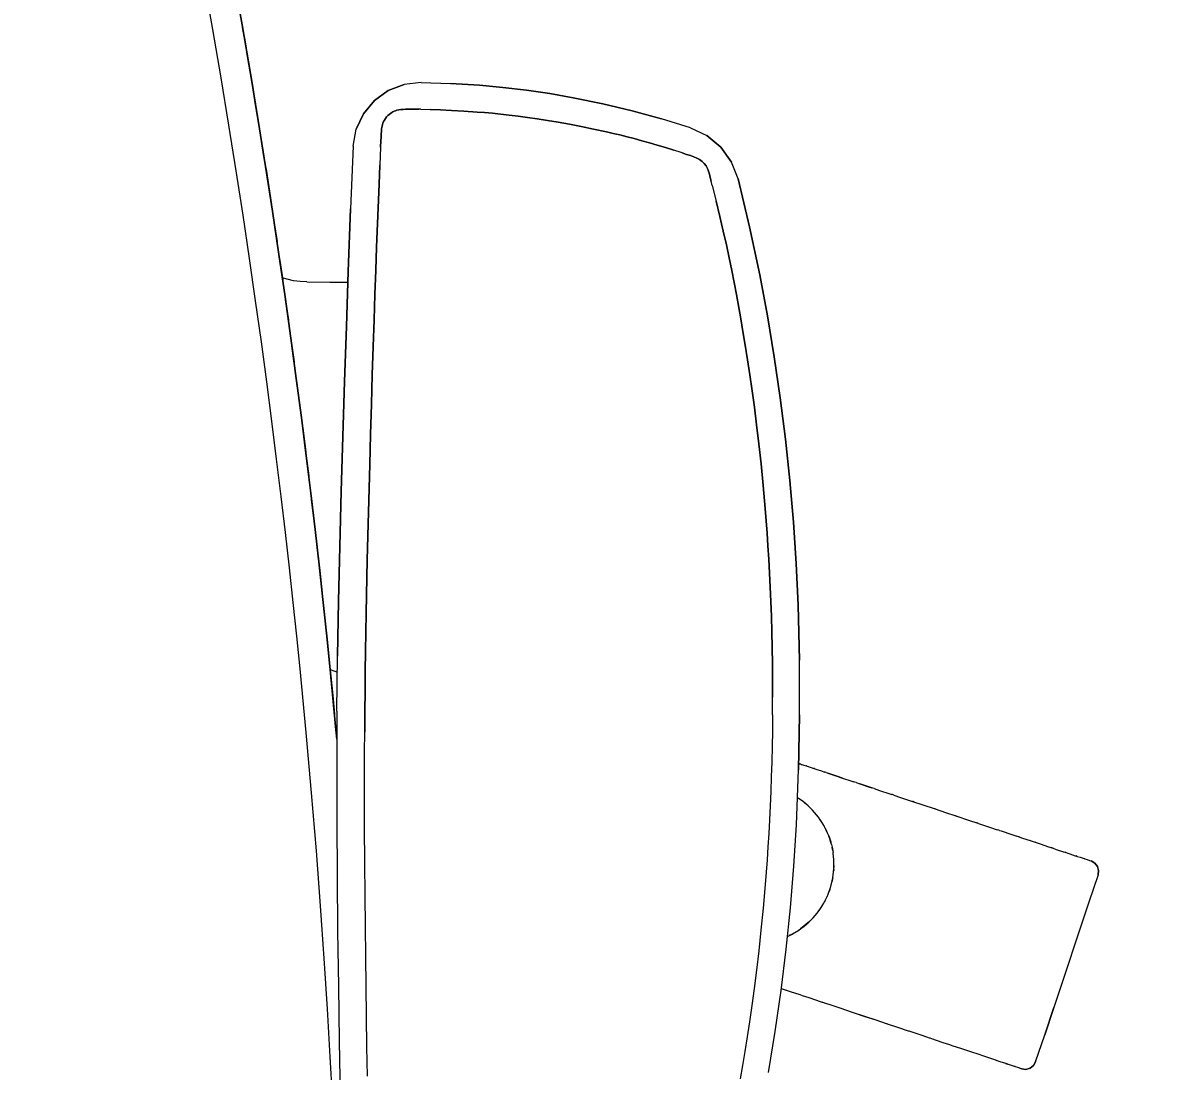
# Model space of a CAD drawing. Header units: inches. Extents: x 14 to 610, y 9 to 600.
# Drawn here: x 399.92 to 407.88, y 167.82 to 175.09 of the extents above; entities that cross this region are included whole.
import ezdxf
from ezdxf.enums import TextEntityAlignment as Align

# ---------------------------------------------------------------- set-up
doc = ezdxf.new("R2010")
doc.units = ezdxf.units.IN
doc.header["$MEASUREMENT"] = 0
doc.layers.add('A-FURN', color=7, linetype='Continuous')
doc.styles.get("Standard").update_dxf_attribs({"font": 'arial.ttf'})
doc.dimstyles.new("Jon's Style", dxfattribs={"dimscale": 0, "dimtxt": 4, "dimasz": 6, "dimexe": 1, "dimexo": 2, "dimgap": 2, "dimtad": 0, "dimtih": 1, "dimtoh": 1, "dimdec": 4, "dimzin": 3, "dimdsep": 46, "dimlunit": 4, "dimtxsty": 'Standard', "dimcen": 0.09, "dimadec": 0, "dimazin": 0, "dimtfac": 1, "dimtdec": 4, "dimtofl": 0, "dimtmove": 0, "dimatfit": 3, "dimfxl": 1, "dimtolj": 1, "dimtzin": 0, "dimarcsym": 0})

# ---------------------------------------------------------------- blocks, each defined once
blk = doc.blocks.new('*D57')
at = {"layer": 'A-FURN', "color": 0, "lineweight": -2, "transparency": 16777216}
for p, q in [((379.8242, 202.4395), (454.2205, 202.4395)), ((453.2205, 196.4395), (453.2205, 188.0508)), ((453.2205, 166.0859), (453.2205, 174.4746)), ((379.8242, 160.0859), (454.2205, 160.0859))]:
    blk.add_line(p, q, dxfattribs=at)
at = {"layer": 'A-FURN', "color": 0, "transparency": 16777216}
for points in [[(452.2205, 196.4395), (454.2205, 196.4395), (453.2205, 202.4395)], [(452.2205, 166.0859), (454.2205, 166.0859), (453.2205, 160.0859)]]:
    blk.add_solid(points, dxfattribs=at)
at = {"layer": 'Defpoints', "color": 0, "transparency": 16777216}
for p in [(377.8242, 202.4395), (453.2205, 202.4395), (377.8242, 160.0859)]:
    blk.add_point(p, dxfattribs=at)
at = {"layer": 'A-FURN', "color": 0, "transparency": 16777216, "insert": (453.2205, 181.2627), "char_height": 4, "attachment_point": 5}
blk.add_mtext('\\A1;3\'-6{\\H1x;\\S3/8;}"', dxfattribs=at)
blk = doc.blocks.new('P_5CS702BK')
at = {"layer": 'A-FURN', "color": 0, "linetype": 'Continuous', "lineweight": 0}
for p, q in [((8.1846, 15.3883), (8.2495, 15.042)), ((8.1846, 15.3883), (8.2495, 15.042)), ((8.3894, 15.4213), (8.4542, 15.0755)), ((8.4542, 15.0755), (8.3894, 15.4213)), ((8.4542, 15.0755), (8.4575, 15.0576)), ((8.4542, 15.0755), (8.5152, 14.7396)), ((8.5152, 14.7396), (8.4542, 15.0755)), ((8.4575, 15.0576), (8.4758, 14.9578)), ((8.4758, 14.9578), (8.4575, 15.0576)), ((8.2495, 15.042), (8.3104, 14.7062)), ((8.2495, 15.042), (8.3104, 14.7062)), ((8.4758, 14.9578), (8.4943, 14.8559)), ((8.4943, 14.8559), (8.4758, 14.9578)), ((8.4943, 14.8559), (8.513, 14.7517)), ((8.513, 14.7517), (8.4943, 14.8559)), ((8.5152, 14.7396), (8.513, 14.7517)), ((8.5152, 14.7396), (8.532, 14.6452)), ((8.5152, 14.7396), (8.5727, 14.4131)), ((8.5727, 14.4131), (8.5152, 14.7396)), ((8.3104, 14.7062), (8.3676, 14.3805)), ((8.3104, 14.7062), (8.3676, 14.3805)), ((9.5809, 14.6749), (9.4708, 14.6311)), ((9.4708, 14.6311), (9.5809, 14.6749)), ((9.6985, 14.6894), (9.5809, 14.6749)), ((9.6985, 14.6894), (9.5809, 14.6749)), ((9.6985, 14.6894), (9.9009, 14.6851)), ((9.6985, 14.6894), (9.9009, 14.6851)), ((9.9009, 14.6851), (10.1022, 14.6744)), ((10.1022, 14.6744), (9.9009, 14.6851)), ((10.1022, 14.6744), (10.2658, 14.6609)), ((10.2658, 14.6609), (10.1022, 14.6744)), ((10.2658, 14.6609), (10.4288, 14.6432)), ((10.4288, 14.6432), (10.2658, 14.6609)), ((8.532, 14.6452), (8.5512, 14.5364)), ((8.5512, 14.5364), (8.532, 14.6452)), ((9.3755, 14.5607), (9.4708, 14.6311)), ((9.4708, 14.6311), (9.3755, 14.5607)), ((10.4288, 14.6432), (10.591, 14.6212)), ((10.591, 14.6212), (10.4288, 14.6432)), ((10.591, 14.6212), (10.7526, 14.595)), ((10.7526, 14.595), (10.591, 14.6212)), ((10.7526, 14.595), (10.958, 14.5553)), ((10.958, 14.5553), (10.7526, 14.595)), ((8.5512, 14.5364), (8.5706, 14.4251)), ((8.5706, 14.4251), (8.5512, 14.5364)), ((9.3755, 14.5607), (9.3011, 14.4685)), ((9.3011, 14.4685), (9.3755, 14.5607)), ((9.5142, 14.4881), (9.5227, 14.4918)), ((9.5227, 14.4918), (9.5142, 14.4881)), ((9.5227, 14.4918), (9.531, 14.4947)), ((9.531, 14.4947), (9.5227, 14.4918)), ((9.531, 14.4947), (9.5464, 14.4987)), ((9.5464, 14.4987), (9.531, 14.4947)), ((9.5464, 14.4987), (9.5608, 14.5007)), ((9.5608, 14.5007), (9.5464, 14.4987)), ((9.5608, 14.5007), (9.5754, 14.5017)), ((9.5754, 14.5017), (9.5608, 14.5007)), ((9.5754, 14.5017), (9.591, 14.5024)), ((9.591, 14.5024), (9.5754, 14.5017)), ((9.591, 14.5024), (9.5996, 14.5027)), ((9.5996, 14.5027), (9.591, 14.5024)), ((9.5996, 14.5027), (9.6087, 14.503)), ((9.6087, 14.503), (9.5996, 14.5027)), ((9.6087, 14.503), (9.6184, 14.5032)), ((9.6184, 14.5032), (9.6087, 14.503)), ((9.6184, 14.5032), (9.6285, 14.5034)), ((9.6285, 14.5034), (9.6184, 14.5032)), ((9.6285, 14.5034), (9.639, 14.5036)), ((9.639, 14.5036), (9.6285, 14.5034)), ((9.639, 14.5036), (9.6499, 14.5037)), ((9.6499, 14.5037), (9.639, 14.5036)), ((9.6499, 14.5037), (9.6612, 14.5038)), ((9.6612, 14.5038), (9.6499, 14.5037)), ((9.6612, 14.5038), (9.673, 14.5038)), ((9.673, 14.5038), (9.6612, 14.5038)), ((9.673, 14.5038), (9.6852, 14.5038)), ((9.6852, 14.5038), (9.673, 14.5038)), ((9.6979, 14.5037), (9.6852, 14.5038)), ((9.6979, 14.5037), (9.6852, 14.5038)), ((9.6979, 14.5037), (9.7639, 14.5027)), ((9.6979, 14.5037), (9.7639, 14.5027)), ((9.8345, 14.5008), (9.7639, 14.5027)), ((9.7639, 14.5027), (9.8345, 14.5008)), ((9.9112, 14.498), (9.8345, 14.5008)), ((9.8345, 14.5008), (9.9112, 14.498)), ((9.9957, 14.4941), (9.9112, 14.498)), ((9.9112, 14.498), (9.9957, 14.4941)), ((10.0896, 14.4887), (9.9957, 14.4941)), ((9.9957, 14.4941), (10.0896, 14.4887)), ((10.958, 14.5553), (11.1623, 14.5086)), ((11.1623, 14.5086), (10.958, 14.5553)), ((11.1623, 14.5086), (11.3655, 14.455)), ((11.3655, 14.455), (11.1623, 14.5086)), ((8.5727, 14.4131), (8.5706, 14.4251)), ((8.5727, 14.4131), (8.5902, 14.3115)), ((8.5727, 14.4131), (8.6269, 14.0956)), ((8.6269, 14.0956), (8.5727, 14.4131)), ((9.3011, 14.4685), (9.2525, 14.3604)), ((9.2525, 14.3604), (9.3011, 14.4685)), ((9.4369, 14.4046), (9.4415, 14.4153)), ((9.4415, 14.4153), (9.4369, 14.4046)), ((9.4415, 14.4153), (9.4472, 14.4264)), ((9.4472, 14.4264), (9.4415, 14.4153)), ((9.4472, 14.4264), (9.4541, 14.4374)), ((9.4541, 14.4374), (9.4472, 14.4264)), ((9.4541, 14.4374), (9.462, 14.4478)), ((9.462, 14.4478), (9.4541, 14.4374)), ((9.462, 14.4478), (9.4704, 14.4573)), ((9.4704, 14.4573), (9.462, 14.4478)), ((9.4704, 14.4573), (9.4792, 14.4656)), ((9.4792, 14.4656), (9.4704, 14.4573)), ((9.4792, 14.4656), (9.488, 14.4726)), ((9.488, 14.4726), (9.4792, 14.4656)), ((9.488, 14.4726), (9.4968, 14.4786)), ((9.4968, 14.4786), (9.488, 14.4726)), ((9.4968, 14.4786), (9.5055, 14.4838)), ((9.5055, 14.4838), (9.4968, 14.4786)), ((9.5055, 14.4838), (9.5142, 14.4881)), ((9.5142, 14.4881), (9.5055, 14.4838)), ((10.1405, 14.4852), (10.0896, 14.4887)), ((10.0896, 14.4887), (10.1405, 14.4852)), ((10.1943, 14.4809), (10.1405, 14.4852)), ((10.1405, 14.4852), (10.1943, 14.4809)), ((10.2511, 14.4759), (10.1943, 14.4809)), ((10.1943, 14.4809), (10.2511, 14.4759)), ((10.3107, 14.47), (10.2511, 14.4759)), ((10.2511, 14.4759), (10.3107, 14.47)), ((10.3728, 14.4631), (10.3107, 14.47)), ((10.3107, 14.47), (10.3728, 14.4631)), ((10.4376, 14.4552), (10.3728, 14.4631)), ((10.3728, 14.4631), (10.4376, 14.4552)), ((10.5053, 14.4461), (10.4376, 14.4552)), ((10.4376, 14.4552), (10.5053, 14.4461)), ((10.5763, 14.4357), (10.5053, 14.4461)), ((10.5053, 14.4461), (10.5763, 14.4357)), ((10.6506, 14.4239), (10.5763, 14.4357)), ((10.5763, 14.4357), (10.6506, 14.4239)), ((10.7285, 14.4106), (10.6506, 14.4239)), ((10.6506, 14.4239), (10.7285, 14.4106)), ((10.81, 14.3958), (10.7285, 14.4106)), ((10.7285, 14.4106), (10.81, 14.3958)), ((11.5676, 14.3945), (11.3655, 14.455)), ((11.5676, 14.3945), (11.3655, 14.455)), ((8.3676, 14.3805), (8.4214, 14.0642)), ((8.3676, 14.3805), (8.4214, 14.0642)), ((9.2329, 14.2435), (9.2525, 14.3604)), ((9.2329, 14.2435), (9.2525, 14.3604)), ((9.4253, 14.3209), (9.4259, 14.3329)), ((9.4259, 14.3329), (9.4253, 14.3209)), ((9.4259, 14.3329), (9.4265, 14.3442)), ((9.4265, 14.3442), (9.4259, 14.3329)), ((9.4265, 14.3442), (9.4272, 14.3549)), ((9.4272, 14.3549), (9.4265, 14.3442)), ((9.4272, 14.3549), (9.4281, 14.365)), ((9.4281, 14.365), (9.4272, 14.3549)), ((9.4281, 14.365), (9.4293, 14.3748)), ((9.4293, 14.3748), (9.4281, 14.365)), ((9.4293, 14.3748), (9.4311, 14.3846)), ((9.4311, 14.3846), (9.4293, 14.3748)), ((9.4311, 14.3846), (9.4335, 14.3944)), ((9.4335, 14.3944), (9.4311, 14.3846)), ((9.4335, 14.3944), (9.4369, 14.4046)), ((9.4369, 14.4046), (9.4335, 14.3944)), ((10.8954, 14.3793), (10.81, 14.3958)), ((10.81, 14.3958), (10.8954, 14.3793)), ((10.9852, 14.3608), (10.8954, 14.3793)), ((10.8954, 14.3793), (10.9852, 14.3608)), ((11.0319, 14.3506), (10.9852, 14.3608)), ((10.9852, 14.3608), (11.0319, 14.3506)), ((11.0797, 14.3397), (11.0319, 14.3506)), ((11.0319, 14.3506), (11.0797, 14.3397)), ((11.1288, 14.328), (11.0797, 14.3397)), ((11.0797, 14.3397), (11.1288, 14.328)), ((11.5676, 14.3945), (11.6818, 14.3416)), ((11.5676, 14.3945), (11.6818, 14.3416)), ((11.7793, 14.262), (11.6818, 14.3416)), ((11.6818, 14.3416), (11.7793, 14.262)), ((8.5902, 14.3115), (8.61, 14.1954)), ((8.61, 14.1954), (8.5902, 14.3115)), ((9.4219, 14.2373), (9.4224, 14.2527)), ((9.4224, 14.2527), (9.4219, 14.2373)), ((9.4224, 14.2527), (9.4229, 14.2675)), ((9.4229, 14.2675), (9.4224, 14.2527)), ((9.4229, 14.2675), (9.4235, 14.2816)), ((9.4235, 14.2816), (9.4229, 14.2675)), ((9.4235, 14.2816), (9.4247, 14.3083)), ((9.4247, 14.3083), (9.4235, 14.2816)), ((9.4247, 14.3083), (9.4253, 14.3209)), ((9.4253, 14.3209), (9.4247, 14.3083)), ((11.1792, 14.3154), (11.1288, 14.328)), ((11.1288, 14.328), (11.1792, 14.3154)), ((11.1792, 14.3154), (11.231, 14.3019)), ((11.231, 14.3019), (11.1792, 14.3154)), ((11.231, 14.3019), (11.2843, 14.2875)), ((11.2843, 14.2875), (11.231, 14.3019)), ((11.2843, 14.2875), (11.3391, 14.2721)), ((11.3391, 14.2721), (11.2843, 14.2875)), ((11.3391, 14.2721), (11.3954, 14.2556)), ((11.3954, 14.2556), (11.3391, 14.2721)), ((11.3954, 14.2556), (11.4532, 14.2382)), ((11.4532, 14.2382), (11.3954, 14.2556)), ((11.8539, 14.1606), (11.7793, 14.262)), ((11.7793, 14.262), (11.8539, 14.1606)), ((8.6269, 14.0956), (8.61, 14.1954)), ((9.2329, 14.2435), (9.2188, 13.8083)), ((9.2329, 14.2435), (9.2188, 13.8083)), ((9.4219, 14.2373), (9.4181, 14.1124)), ((9.4219, 14.2373), (9.4181, 14.1124)), ((11.5125, 14.2198), (11.4532, 14.2382)), ((11.5125, 14.2198), (11.4532, 14.2382)), ((11.542, 14.2103), (11.5125, 14.2198)), ((11.5125, 14.2198), (11.542, 14.2103)), ((11.5691, 14.2016), (11.542, 14.2103)), ((11.542, 14.2103), (11.5691, 14.2016)), ((11.5932, 14.1936), (11.5691, 14.2016)), ((11.5691, 14.2016), (11.5932, 14.1936)), ((11.6144, 14.1854), (11.5932, 14.1936)), ((11.5932, 14.1936), (11.6144, 14.1854)), ((11.6334, 14.1756), (11.6144, 14.1854)), ((11.6144, 14.1854), (11.6334, 14.1756)), ((11.6504, 14.1631), (11.6334, 14.1756)), ((11.6334, 14.1756), (11.6504, 14.1631)), ((8.6269, 14.0956), (8.63, 14.0769)), ((8.6269, 14.0956), (8.6779, 13.7866)), ((8.6779, 13.7866), (8.6269, 14.0956)), ((9.414, 13.981), (9.4181, 14.1124)), ((9.4181, 14.1124), (9.414, 13.981)), ((11.6657, 14.1482), (11.6504, 14.1631)), ((11.6504, 14.1631), (11.6657, 14.1482)), ((11.6783, 14.132), (11.6657, 14.1482)), ((11.6657, 14.1482), (11.6783, 14.132)), ((11.6881, 14.1149), (11.6783, 14.132)), ((11.6783, 14.132), (11.6881, 14.1149)), ((11.6881, 14.1149), (11.6955, 14.0963)), ((11.6955, 14.0963), (11.6881, 14.1149)), ((11.7017, 14.0758), (11.6955, 14.0963)), ((11.6955, 14.0963), (11.7017, 14.0758)), ((11.9008, 14.0438), (11.8539, 14.1606)), ((11.9008, 14.0438), (11.8539, 14.1606)), ((8.4214, 14.0642), (8.4721, 13.7564)), ((8.4214, 14.0642), (8.4721, 13.7564)), ((8.63, 14.0769), (8.6502, 13.9558)), ((8.6502, 13.9558), (8.63, 14.0769)), ((11.708, 14.0526), (11.7017, 14.0758)), ((11.7017, 14.0758), (11.708, 14.0526)), ((11.7147, 14.0265), (11.708, 14.0526)), ((11.708, 14.0526), (11.7147, 14.0265)), ((11.7223, 13.9971), (11.7147, 14.0265)), ((11.7223, 13.9971), (11.7147, 14.0265)), ((11.9833, 13.7129), (11.9008, 14.0438)), ((11.9008, 14.0438), (11.9833, 13.7129)), ((8.6502, 13.9558), (8.6705, 13.8321)), ((8.6705, 13.8321), (8.6502, 13.9558)), ((9.4015, 13.5454), (9.414, 13.981)), ((9.414, 13.981), (9.4015, 13.5454)), ((11.7223, 13.9971), (11.7501, 13.8873)), ((11.7223, 13.9971), (11.7501, 13.8873)), ((11.7501, 13.8873), (11.7764, 13.782)), ((11.7764, 13.782), (11.7501, 13.8873)), ((8.6779, 13.7866), (8.6705, 13.8321)), ((8.6779, 13.7866), (8.691, 13.7059)), ((8.6779, 13.7866), (8.7261, 13.4859)), ((8.7261, 13.4859), (8.6779, 13.7866)), ((9.2188, 13.8083), (9.2076, 13.3729)), ((9.2076, 13.3729), (9.2188, 13.8083)), ((11.7764, 13.782), (11.8014, 13.681)), ((11.8014, 13.681), (11.7764, 13.782)), ((8.4721, 13.7564), (8.52, 13.4566)), ((8.4721, 13.7564), (8.52, 13.4566)), ((8.691, 13.7059), (8.7117, 13.5769)), ((8.7117, 13.5769), (8.691, 13.7059)), ((11.9833, 13.7129), (12.0577, 13.38)), ((12.0577, 13.38), (11.9833, 13.7129)), ((11.8014, 13.681), (11.8247, 13.5852)), ((11.8247, 13.5852), (11.8014, 13.681)), ((8.7261, 13.4859), (8.7117, 13.5769)), ((9.3975, 13.3849), (9.4015, 13.5454)), ((9.4015, 13.5454), (9.3975, 13.3849)), ((11.8247, 13.5852), (11.8458, 13.4952)), ((11.8458, 13.4952), (11.8247, 13.5852)), ((8.52, 13.4566), (8.5652, 13.1645)), ((8.52, 13.4566), (8.5652, 13.1645)), ((8.7261, 13.4859), (8.7326, 13.4451)), ((8.7261, 13.4859), (8.7716, 13.1929)), ((8.7716, 13.1929), (8.7261, 13.4859)), ((11.8458, 13.4952), (11.8648, 13.4094)), ((11.8648, 13.4094), (11.8458, 13.4952)), ((8.7326, 13.4451), (8.7535, 13.3105)), ((8.7535, 13.3105), (8.7326, 13.4451)), ((9.3936, 13.2166), (9.3975, 13.3849)), ((9.3975, 13.3849), (9.3936, 13.2166)), ((11.8648, 13.4094), (11.8979, 13.2433)), ((11.8979, 13.2433), (11.8648, 13.4094)), ((12.0577, 13.38), (12.1142, 13.0974)), ((12.1142, 13.0974), (12.0577, 13.38)), ((8.7818, 13.3166), (8.7511, 13.3263)), ((8.7818, 13.3166), (8.7511, 13.3263)), ((8.7716, 13.1929), (8.7535, 13.3105)), ((8.8282, 13.3062), (8.7818, 13.3166)), ((8.8282, 13.3062), (8.7836, 13.3161)), ((8.8744, 13.3002), (8.8282, 13.3062)), ((8.8744, 13.3002), (8.8282, 13.3062)), ((8.9209, 13.2983), (8.8744, 13.3002)), ((8.9209, 13.2983), (8.8744, 13.3002)), ((8.9209, 13.2983), (9.0804, 13.2987)), ((8.9209, 13.2983), (9.0804, 13.2987)), ((9.0804, 13.2987), (9.2058, 13.299)), ((9.0804, 13.2987), (9.2058, 13.299)), ((9.2076, 13.3729), (9.1982, 12.9919)), ((9.1982, 12.9919), (9.2076, 13.3729)), ((9.3896, 13.0402), (9.3936, 13.2166)), ((9.3936, 13.2166), (9.3896, 13.0402)), ((11.8979, 13.2433), (11.9294, 13.0748)), ((11.9294, 13.0748), (11.8979, 13.2433)), ((8.5652, 13.1645), (8.608, 12.8797)), ((8.5652, 13.1645), (8.608, 12.8797)), ((8.7716, 13.1929), (8.7746, 13.1731)), ((8.7716, 13.1929), (8.8146, 12.9075)), ((8.8146, 12.9075), (8.7716, 13.1929)), ((8.7746, 13.1731), (8.7959, 13.0329)), ((8.7959, 13.0329), (8.7746, 13.1731)), ((11.9294, 13.0748), (11.9458, 12.9857)), ((11.9458, 12.9857), (11.9294, 13.0748)), ((12.1649, 12.8136), (12.1142, 13.0974)), ((12.1142, 13.0974), (12.1649, 12.8136)), ((8.8146, 12.9075), (8.7959, 13.0329)), ((9.1982, 12.9919), (9.1893, 12.611)), ((9.1893, 12.611), (9.1982, 12.9919)), ((9.3854, 12.8549), (9.3896, 13.0402)), ((9.3896, 13.0402), (9.3854, 12.8549)), ((11.9458, 12.9857), (11.9627, 12.8916)), ((11.9627, 12.8916), (11.9458, 12.9857)), ((8.8146, 12.9075), (8.8172, 12.8901)), ((8.8146, 12.9075), (8.8551, 12.6293)), ((8.8551, 12.6293), (8.8146, 12.9075)), ((8.608, 12.8797), (8.6484, 12.6021)), ((8.608, 12.8797), (8.6484, 12.6021)), ((8.8172, 12.8901), (8.8385, 12.7445)), ((8.8385, 12.7445), (8.8172, 12.8901)), ((9.3812, 12.6599), (9.3854, 12.8549)), ((9.3854, 12.8549), (9.3812, 12.6599)), ((11.9627, 12.8916), (11.9799, 12.7917)), ((11.9799, 12.7917), (11.9627, 12.8916)), ((8.8551, 12.6293), (8.8385, 12.7445)), ((11.9799, 12.7917), (11.9972, 12.6867)), ((11.9972, 12.6867), (11.9799, 12.7917)), ((12.2098, 12.5289), (12.1649, 12.8136)), ((12.1649, 12.8136), (12.2098, 12.5289)), ((9.3771, 12.4553), (9.3812, 12.6599)), ((9.3812, 12.6599), (9.3771, 12.4553)), ((11.9972, 12.6867), (12.0143, 12.5772)), ((12.0143, 12.5772), (11.9972, 12.6867)), ((8.6484, 12.6021), (8.6865, 12.3315)), ((8.6484, 12.6021), (8.6865, 12.3315)), ((8.8551, 12.6293), (8.86, 12.5955)), ((8.8551, 12.6293), (8.8935, 12.358)), ((8.8935, 12.358), (8.8551, 12.6293)), ((8.86, 12.5955), (8.8817, 12.4425)), ((8.8817, 12.4425), (8.86, 12.5955)), ((9.1893, 12.611), (9.181, 12.2301)), ((9.181, 12.2301), (9.1893, 12.611)), ((12.0143, 12.5772), (12.0311, 12.4621)), ((12.0311, 12.4621), (12.0143, 12.5772)), ((12.2489, 12.2432), (12.2098, 12.5289)), ((12.2098, 12.5289), (12.2489, 12.2432)), ((8.8935, 12.358), (8.8817, 12.4425)), ((9.3733, 12.2464), (9.3771, 12.4553)), ((9.3771, 12.4553), (9.3733, 12.2464)), ((12.0311, 12.4621), (12.0478, 12.34)), ((12.0478, 12.34), (12.0311, 12.4621)), ((8.8935, 12.358), (8.9036, 12.2847)), ((8.8935, 12.358), (8.9297, 12.0934)), ((8.9297, 12.0934), (8.8935, 12.358)), ((12.0478, 12.34), (12.0643, 12.2099)), ((12.0643, 12.2099), (12.0478, 12.34)), ((8.6865, 12.3315), (8.7225, 12.0677)), ((8.6865, 12.3315), (8.7225, 12.0677)), ((8.9036, 12.2847), (8.9258, 12.1218)), ((8.9258, 12.1218), (8.9036, 12.2847)), ((9.181, 12.2301), (9.1738, 11.8491)), ((9.1738, 11.8491), (9.181, 12.2301)), ((9.3698, 12.0376), (9.3733, 12.2464)), ((9.3733, 12.2464), (9.3698, 12.0376)), ((12.0643, 12.2099), (12.0807, 12.0708)), ((12.0807, 12.0708), (12.0643, 12.2099)), ((12.2823, 11.9569), (12.2489, 12.2432)), ((12.2489, 12.2432), (12.2823, 11.9569)), ((8.9297, 12.0934), (8.9258, 12.1218)), ((8.7225, 12.0677), (8.7565, 11.8104)), ((8.7225, 12.0677), (8.7565, 11.8104)), ((8.9297, 12.0934), (8.948, 11.9557)), ((8.9297, 12.0934), (8.9638, 11.8353)), ((8.9638, 11.8353), (8.9297, 12.0934)), ((9.3599, 11.3758), (9.3698, 12.0376)), ((9.3698, 12.0376), (9.3599, 11.3758)), ((12.0807, 12.0708), (12.0969, 11.9218)), ((12.0969, 11.9218), (12.0807, 12.0708)), ((8.9638, 11.8353), (8.948, 11.9557)), ((12.31, 11.6699), (12.2823, 11.9569)), ((12.2823, 11.9569), (12.31, 11.6699)), ((12.0969, 11.9218), (12.1128, 11.7622)), ((12.1128, 11.7622), (12.0969, 11.9218)), ((8.7565, 11.8104), (8.7886, 11.5596)), ((8.7565, 11.8104), (8.7886, 11.5596)), ((8.9638, 11.8353), (8.9699, 11.7885)), ((8.9638, 11.8353), (8.9961, 11.5836)), ((8.9961, 11.5836), (8.9638, 11.8353)), ((8.9699, 11.7885), (8.9912, 11.6225)), ((8.9912, 11.6225), (8.9699, 11.7885)), ((9.1738, 11.8491), (9.1678, 11.4682)), ((9.1678, 11.4682), (9.1738, 11.8491)), ((12.1128, 11.7622), (12.1279, 11.5915)), ((12.1279, 11.5915), (12.1128, 11.7622)), ((12.332, 11.3824), (12.31, 11.6699)), ((12.31, 11.6699), (12.332, 11.3824)), ((8.7886, 11.5596), (8.819, 11.3149)), ((8.7886, 11.5596), (8.819, 11.3149)), ((8.9961, 11.5836), (8.9912, 11.6225)), ((8.9961, 11.5836), (9.0117, 11.4595)), ((8.9961, 11.5836), (9.0266, 11.3382)), ((9.0266, 11.3382), (8.9961, 11.5836)), ((12.1279, 11.5915), (12.135, 11.502)), ((12.135, 11.502), (12.1279, 11.5915)), ((9.1678, 11.4682), (9.1634, 11.0872)), ((9.1634, 11.0872), (9.1678, 11.4682)), ((12.135, 11.502), (12.1417, 11.4097)), ((12.1417, 11.4097), (12.135, 11.502)), ((9.0266, 11.3382), (9.0117, 11.4595)), ((12.1417, 11.4097), (12.148, 11.3146)), ((12.148, 11.3146), (12.1417, 11.4097)), ((8.819, 11.3149), (8.8476, 11.0762)), ((8.819, 11.3149), (8.8476, 11.0762)), ((9.0266, 11.3382), (9.0312, 11.3003)), ((9.0266, 11.3382), (9.0554, 11.0987)), ((9.0554, 11.0987), (9.0266, 11.3382)), ((9.3571, 11.1316), (9.3599, 11.3758)), ((9.3599, 11.3758), (9.3571, 11.1316)), ((12.148, 11.3146), (12.1538, 11.2168)), ((12.1538, 11.2168), (12.148, 11.3146)), ((12.3483, 11.0946), (12.332, 11.3824)), ((12.332, 11.3824), (12.3483, 11.0946)), ((9.0312, 11.3003), (9.0499, 11.1451)), ((9.0499, 11.1451), (9.0312, 11.3003)), ((12.1538, 11.2168), (12.1592, 11.1164)), ((12.1592, 11.1164), (12.1538, 11.2168)), ((8.8476, 11.0762), (8.8746, 10.8432)), ((8.8476, 11.0762), (8.8746, 10.8432)), ((9.0554, 11.0987), (9.0499, 11.1451)), ((9.0554, 11.0987), (9.0676, 10.9941)), ((9.0554, 11.0987), (9.0826, 10.8649)), ((9.0826, 10.8649), (9.0554, 11.0987)), ((9.1634, 11.0872), (9.161, 10.7061)), ((9.161, 10.7061), (9.1634, 11.0872)), ((9.3561, 11.0046), (9.3571, 11.1316)), ((9.3571, 11.1316), (9.3561, 11.0046)), ((12.164, 11.0132), (12.1592, 11.1164)), ((12.1592, 11.1164), (12.164, 11.0132)), ((12.3616, 10.7137), (12.3483, 11.0946)), ((12.3483, 11.0946), (12.3616, 10.7137)), ((9.0826, 10.8649), (9.0676, 10.9941)), ((9.3552, 10.8746), (9.3561, 11.0046)), ((9.3561, 11.0046), (9.3552, 10.8746)), ((12.164, 11.0132), (12.1682, 10.9072)), ((12.1682, 10.9072), (12.164, 11.0132)), ((12.1682, 10.9072), (12.1717, 10.7982)), ((12.1717, 10.7982), (12.1682, 10.9072)), ((8.8746, 10.8432), (8.9002, 10.6156)), ((8.8746, 10.8432), (8.9002, 10.6156)), ((9.0826, 10.8649), (9.0845, 10.8476)), ((9.0826, 10.8649), (9.1082, 10.6366)), ((9.1082, 10.6366), (9.0826, 10.8649)), ((9.0845, 10.8476), (9.1006, 10.7055)), ((9.1006, 10.7055), (9.0845, 10.8476)), ((9.3545, 10.7417), (9.3552, 10.8746)), ((9.3552, 10.8746), (9.3545, 10.7417)), ((12.1717, 10.7982), (12.1746, 10.6863)), ((12.1746, 10.6863), (12.1717, 10.7982)), ((9.1082, 10.6366), (9.1006, 10.7055)), ((9.1608, 10.3249), (9.161, 10.7061)), ((9.1608, 10.3249), (9.161, 10.7061)), ((9.3542, 10.6059), (9.3545, 10.7417)), ((9.3545, 10.7417), (9.3542, 10.6059)), ((12.1746, 10.6863), (12.1768, 10.5713)), ((12.1768, 10.5713), (12.1746, 10.6863)), ((12.3663, 10.3331), (12.3616, 10.7137)), ((12.3663, 10.3331), (12.3616, 10.7137)), ((8.9002, 10.6156), (8.9471, 10.1762)), ((8.9002, 10.6156), (8.9471, 10.1762)), ((9.1082, 10.6366), (9.1158, 10.5676)), ((9.1082, 10.6366), (9.1554, 10.1957)), ((9.1554, 10.1957), (9.1082, 10.6366)), ((9.1106, 10.6146), (9.1609, 10.5967)), ((9.3541, 10.4671), (9.3542, 10.6059)), ((9.3542, 10.6059), (9.3541, 10.4671)), ((9.1158, 10.5676), (9.1303, 10.434)), ((9.1303, 10.434), (9.1158, 10.5676)), ((12.1783, 10.4534), (12.1768, 10.5713)), ((12.1768, 10.5713), (12.1783, 10.4534)), ((9.1303, 10.434), (9.1441, 10.3043)), ((9.1441, 10.3043), (9.1303, 10.434)), ((9.3541, 10.4671), (9.3543, 10.3254)), ((9.3543, 10.3254), (9.3541, 10.4671)), ((12.1789, 10.3326), (12.1783, 10.4534)), ((12.1789, 10.3326), (12.1783, 10.4534)), ((9.1554, 10.1957), (9.1441, 10.3043)), ((9.1608, 10.3249), (9.163, 9.9437)), ((9.1608, 10.3249), (9.163, 9.9437)), ((9.3543, 10.3254), (9.3548, 10.1822)), ((9.3548, 10.1822), (9.3543, 10.3254)), ((12.1789, 10.3326), (12.1789, 10.2209)), ((12.1789, 10.3326), (12.1789, 10.2209)), ((12.3635, 9.9525), (12.3663, 10.3331)), ((12.3663, 10.3331), (12.3635, 9.9525)), ((9.1554, 10.1957), (9.1572, 10.1784)), ((9.1554, 10.1957), (9.1619, 10.1307)), ((9.1619, 10.1307), (9.1554, 10.1957)), ((12.1789, 10.2209), (12.1782, 10.1118)), ((12.1789, 10.2209), (12.1782, 10.1118)), ((8.9471, 10.1762), (8.9889, 9.7568)), ((8.9471, 10.1762), (8.9889, 9.7568)), ((9.1572, 10.1784), (9.1619, 10.1323)), ((9.1619, 10.1323), (9.1572, 10.1784)), ((9.3556, 10.0426), (9.3548, 10.1822)), ((9.3556, 10.0426), (9.3548, 10.1822)), ((12.1782, 10.1118), (12.1769, 10.0051)), ((12.1782, 10.1118), (12.1769, 10.0051)), ((9.3567, 9.9063), (9.3556, 10.0426)), ((9.3567, 9.9063), (9.3556, 10.0426)), ((12.1769, 10.0051), (12.1749, 9.901)), ((12.1769, 10.0051), (12.1749, 9.901)), ((12.3522, 9.5716), (12.3635, 9.9525)), ((12.3522, 9.5716), (12.3635, 9.9525)), ((12.3638, 9.9953), (12.3724, 9.9943)), ((12.3724, 9.9943), (12.3638, 9.9953)), ((12.3724, 9.9943), (12.3755, 9.9933)), ((12.3755, 9.9933), (12.3837, 9.9906)), ((12.3837, 9.9906), (12.3832, 9.9908)), ((12.3842, 9.9904), (12.3837, 9.9906)), ((12.3842, 9.9904), (12.3848, 9.9903)), ((12.3848, 9.9903), (12.4003, 9.9853)), ((12.4003, 9.9853), (12.4173, 9.9798)), ((12.4173, 9.9798), (12.4152, 9.9805)), ((12.4179, 9.9796), (12.4173, 9.9798)), ((12.4191, 9.9792), (12.4173, 9.9798)), ((12.4191, 9.9792), (12.4219, 9.9783)), ((12.4219, 9.9783), (12.4494, 9.9694)), ((12.4494, 9.9694), (12.4686, 9.9633)), ((12.4726, 9.962), (12.4686, 9.9633)), ((12.4761, 9.9609), (12.4726, 9.962)), ((12.4761, 9.9609), (12.4827, 9.9587)), ((12.4827, 9.9587), (12.5215, 9.9462)), ((9.163, 9.9437), (9.1674, 9.5627)), ((9.163, 9.9437), (9.1674, 9.5627)), ((9.358, 9.7735), (9.3567, 9.9063)), ((9.358, 9.7735), (9.3567, 9.9063)), ((12.1749, 9.901), (12.1724, 9.7994)), ((12.1749, 9.901), (12.1724, 9.7994)), ((12.3627, 9.9176), (12.3625, 9.9176)), ((12.5215, 9.9462), (12.5426, 9.9394)), ((12.5483, 9.9376), (12.5426, 9.9394)), ((12.5537, 9.9359), (12.5483, 9.9376)), ((12.5537, 9.9359), (12.5657, 9.932)), ((12.5657, 9.932), (12.6149, 9.9161)), ((12.6426, 9.9072), (12.5657, 9.932)), ((12.6149, 9.9161), (12.6688, 9.8988)), ((12.6688, 9.8988), (12.6426, 9.9072)), ((12.6688, 9.8988), (12.6426, 9.9072)), ((12.6616, 9.9011), (12.6426, 9.9072)), ((12.6688, 9.8988), (12.7272, 9.88)), ((12.7272, 9.88), (12.7465, 9.8738)), ((12.7535, 9.8715), (12.7465, 9.8738)), ((12.7626, 9.8686), (12.7535, 9.8715)), ((12.1724, 9.7994), (12.1692, 9.7003)), ((12.1724, 9.7994), (12.1692, 9.7003)), ((12.7626, 9.8686), (12.7896, 9.8599)), ((12.7896, 9.8599), (12.8557, 9.8386)), ((12.8785, 9.8312), (12.7896, 9.8599)), ((12.8557, 9.8386), (12.872, 9.8334)), ((12.8785, 9.8312), (12.872, 9.8334)), ((12.8886, 9.828), (12.8785, 9.8312)), ((12.8886, 9.828), (12.9251, 9.8162)), ((12.9251, 9.8162), (12.9972, 9.793)), ((12.9972, 9.793), (13.0094, 9.7891)), ((8.9889, 9.7568), (9.0261, 9.3565)), ((8.9889, 9.7568), (9.0261, 9.3565)), ((9.3596, 9.6441), (9.358, 9.7735)), ((9.3596, 9.6441), (9.358, 9.7735)), ((12.3603, 9.7578), (12.3578, 9.7593)), ((12.3653, 9.7547), (12.3578, 9.7593)), ((12.3828, 9.7428), (12.3653, 9.7547)), ((12.3672, 9.7534), (12.3662, 9.754)), ((12.3672, 9.7534), (12.3666, 9.7537)), ((12.3683, 9.7526), (12.3672, 9.7534)), ((12.3747, 9.7484), (12.3735, 9.7491)), ((12.3758, 9.7475), (12.3747, 9.7484)), ((12.3999, 9.7303), (12.3828, 9.7428)), ((12.4165, 9.7171), (12.3999, 9.7303)), ((12.3999, 9.7303), (12.4021, 9.7286)), ((12.4036, 9.7273), (12.4021, 9.7286)), ((12.4021, 9.7286), (12.412, 9.7208)), ((12.4027, 9.728), (12.4021, 9.7286)), ((12.4138, 9.7192), (12.412, 9.7208)), ((12.4326, 9.7032), (12.4165, 9.7171)), ((13.0148, 9.7873), (13.0094, 9.7891)), ((13.0248, 9.7841), (13.0148, 9.7873)), ((13.0248, 9.7841), (13.0718, 9.769)), ((13.0718, 9.769), (13.1483, 9.7443)), ((13.1483, 9.7443), (13.2263, 9.7192)), ((13.1594, 9.7408), (13.1558, 9.7419)), ((13.1674, 9.7382), (13.1594, 9.7408)), ((13.2263, 9.7192), (13.3052, 9.6938)), ((9.3613, 9.5181), (9.3596, 9.6441)), ((9.3613, 9.5181), (9.3596, 9.6441)), ((12.1692, 9.7003), (12.1655, 9.6036)), ((12.1692, 9.7003), (12.1655, 9.6036)), ((12.4481, 9.6888), (12.4326, 9.7032)), ((12.4349, 9.7011), (12.4338, 9.7021)), ((12.4349, 9.7011), (12.434, 9.7019)), ((12.4366, 9.6995), (12.4349, 9.7011)), ((12.4389, 9.6974), (12.4379, 9.6983)), ((12.44, 9.6963), (12.4389, 9.6974)), ((12.463, 9.6738), (12.4481, 9.6888)), ((12.4774, 9.6582), (12.463, 9.6738)), ((12.463, 9.6738), (12.4654, 9.6713)), ((12.467, 9.6695), (12.4654, 9.6713)), ((12.4654, 9.6713), (12.4668, 9.6698)), ((12.466, 9.6705), (12.4654, 9.6713)), ((12.466, 9.6706), (12.4662, 9.6704)), ((12.469, 9.6673), (12.4668, 9.6698)), ((12.4911, 9.6421), (12.4774, 9.6582)), ((12.5042, 9.6255), (12.4911, 9.6421)), ((12.4934, 9.6393), (12.4926, 9.6402)), ((12.4934, 9.6393), (12.4927, 9.6401)), ((12.4934, 9.6393), (12.4952, 9.6369)), ((12.4947, 9.6376), (12.4934, 9.6393)), ((12.4948, 9.6375), (12.4943, 9.6381)), ((12.4956, 9.6364), (12.4948, 9.6375)), ((13.3052, 9.6938), (13.3077, 9.693)), ((13.309, 9.6926), (13.3077, 9.693)), ((13.3126, 9.6914), (13.309, 9.6926)), ((13.3126, 9.6914), (13.3846, 9.6682)), ((13.3846, 9.6682), (13.4566, 9.645)), ((13.4603, 9.6439), (13.4566, 9.645)), ((13.4615, 9.6435), (13.4603, 9.6439)), ((13.4615, 9.6435), (13.464, 9.6427)), ((13.464, 9.6427), (13.543, 9.6172)), ((9.1674, 9.5627), (9.1737, 9.1817)), ((9.1674, 9.5627), (9.1737, 9.1817)), ((12.1655, 9.6036), (12.1614, 9.5092)), ((12.1655, 9.6036), (12.1614, 9.5092)), ((12.3373, 9.2836), (12.3522, 9.5716)), ((12.3373, 9.2836), (12.3522, 9.5716)), ((12.5167, 9.6084), (12.5042, 9.6255)), ((12.5121, 9.6146), (12.5142, 9.6119)), ((12.5162, 9.609), (12.5142, 9.6119)), ((12.5284, 9.5908), (12.5167, 9.6084)), ((12.5167, 9.6084), (12.5188, 9.6053)), ((12.52, 9.6033), (12.5188, 9.6053)), ((12.5193, 9.6044), (12.5188, 9.6053)), ((12.5395, 9.5728), (12.5284, 9.5908)), ((12.5499, 9.5543), (12.5395, 9.5728)), ((12.5415, 9.5694), (12.5454, 9.5623)), ((12.543, 9.5665), (12.5415, 9.5694)), ((12.5595, 9.5355), (12.5499, 9.5543)), ((13.543, 9.6172), (13.6097, 9.5957)), ((13.6098, 9.5957), (13.6018, 9.5983)), ((13.6134, 9.5945), (13.6098, 9.5957)), ((13.6134, 9.5945), (13.6209, 9.5921)), ((13.6209, 9.5921), (13.6974, 9.5675)), ((13.6974, 9.5675), (13.7445, 9.5523)), ((9.3652, 9.277), (9.3613, 9.5181)), ((9.3652, 9.277), (9.3613, 9.5181)), ((12.1614, 9.5092), (12.1567, 9.4172)), ((12.1614, 9.5092), (12.1567, 9.4172)), ((12.5515, 9.5512), (12.5532, 9.548)), ((12.5586, 9.5374), (12.5532, 9.548)), ((12.5685, 9.5164), (12.5595, 9.5355)), ((12.5595, 9.5355), (12.5614, 9.5318)), ((12.563, 9.5282), (12.5614, 9.5318)), ((12.562, 9.5302), (12.5614, 9.5318)), ((12.5766, 9.4969), (12.5685, 9.5164)), ((12.5766, 9.4969), (12.591, 9.4559)), ((12.5841, 9.4771), (12.5766, 9.4969)), ((12.5769, 9.4962), (12.5768, 9.4964)), ((12.5771, 9.4958), (12.5769, 9.4962)), ((12.5783, 9.4928), (12.5775, 9.4947)), ((12.5783, 9.4928), (12.5832, 9.4795)), ((12.5795, 9.4893), (12.5783, 9.4928)), ((12.5836, 9.4785), (12.5832, 9.4795)), ((12.5841, 9.4771), (12.591, 9.4559)), ((12.5907, 9.4571), (12.5841, 9.4771)), ((13.7544, 9.5491), (13.7445, 9.5523)), ((13.7598, 9.5474), (13.7544, 9.5491)), ((13.7598, 9.5474), (13.772, 9.5435)), ((13.772, 9.5435), (13.8442, 9.5202)), ((13.8442, 9.5202), (13.8806, 9.5085)), ((13.8907, 9.5052), (13.8806, 9.5085)), ((13.8973, 9.5031), (13.8907, 9.5052)), ((13.8973, 9.5031), (13.9135, 9.4979)), ((13.9135, 9.4979), (13.9796, 9.4766)), ((13.9796, 9.4766), (14.042, 9.4565)), ((12.1567, 9.4172), (12.1517, 9.3274)), ((12.1567, 9.4172), (12.1517, 9.3274)), ((12.5966, 9.4368), (12.5907, 9.4571)), ((12.5907, 9.4571), (12.5921, 9.4524)), ((12.5927, 9.45), (12.5921, 9.4524)), ((12.5924, 9.4512), (12.5921, 9.4524)), ((12.5966, 9.4368), (12.601, 9.4191)), ((12.6059, 9.3957), (12.601, 9.4191)), ((12.601, 9.4191), (12.6084, 9.3816)), ((12.6016, 9.4164), (12.601, 9.4191)), ((12.6013, 9.4179), (12.6012, 9.4182)), ((12.6013, 9.4177), (12.6013, 9.4179)), ((12.6059, 9.3957), (12.6016, 9.4164)), ((12.6028, 9.411), (12.6027, 9.4114)), ((12.6028, 9.411), (12.6036, 9.4075)), ((12.6029, 9.4104), (12.6028, 9.411)), ((12.6041, 9.4044), (12.6036, 9.4075)), ((12.6059, 9.3957), (12.6084, 9.3816)), ((14.0157, 9.465), (14.0066, 9.4679)), ((14.0227, 9.4627), (14.0157, 9.465)), ((14.042, 9.4565), (14.1004, 9.4377)), ((14.1004, 9.4377), (14.1265, 9.4293)), ((14.1266, 9.4292), (14.1192, 9.4316)), ((14.1333, 9.4271), (14.1266, 9.4292)), ((14.1333, 9.4271), (14.1543, 9.4203)), ((14.1543, 9.4203), (14.2035, 9.4045)), ((14.2035, 9.4045), (14.221, 9.3989)), ((14.221, 9.3989), (14.2155, 9.4006)), ((14.2266, 9.397), (14.221, 9.3989)), ((14.2266, 9.397), (14.2477, 9.3902)), ((9.0261, 9.3565), (9.0592, 8.9747)), ((9.0261, 9.3565), (9.0592, 8.9747)), ((12.1517, 9.3274), (12.1462, 9.24)), ((12.1517, 9.3274), (12.1462, 9.24)), ((12.6094, 9.375), (12.6084, 9.3816)), ((12.6121, 9.3541), (12.6094, 9.375)), ((12.614, 9.3331), (12.6121, 9.3541)), ((12.6137, 9.3369), (12.6136, 9.338)), ((12.6137, 9.3361), (12.6137, 9.3369)), ((12.6139, 9.3342), (12.614, 9.3333)), ((12.6144, 9.3263), (12.614, 9.3333)), ((12.6151, 9.3121), (12.614, 9.3331)), ((12.6144, 9.3263), (12.6143, 9.3267)), ((12.6144, 9.3256), (12.6144, 9.3263)), ((14.2477, 9.3902), (14.2865, 9.3777)), ((14.2865, 9.3777), (14.2931, 9.3756)), ((14.2966, 9.3745), (14.2931, 9.3756)), ((14.2959, 9.3747), (14.2966, 9.3745)), ((14.3006, 9.3732), (14.2966, 9.3745)), ((14.3006, 9.3732), (14.3198, 9.367)), ((14.3198, 9.367), (14.3473, 9.3582)), ((14.3473, 9.3582), (14.3501, 9.3573)), ((14.3519, 9.3567), (14.3501, 9.3573)), ((14.354, 9.356), (14.3519, 9.3567)), ((14.354, 9.356), (14.3689, 9.3512)), ((14.3689, 9.3512), (14.3844, 9.3462)), ((14.3844, 9.3462), (14.3855, 9.3458)), ((14.3855, 9.3458), (14.385, 9.346)), ((14.386, 9.3457), (14.3855, 9.3458)), ((14.386, 9.3457), (14.3937, 9.3432)), ((14.3937, 9.3432), (14.3968, 9.3422)), ((14.3968, 9.3422), (14.4227, 9.3278)), ((14.4227, 9.3278), (14.3968, 9.3422)), ((14.4227, 9.3278), (14.4412, 9.3046)), ((14.4412, 9.3046), (14.4227, 9.3278)), ((9.3696, 9.0501), (9.3652, 9.277)), ((9.3696, 9.0501), (9.3652, 9.277)), ((12.1462, 9.24), (12.1404, 9.1551)), ((12.1462, 9.24), (12.1404, 9.1551)), ((12.3168, 8.9961), (12.3373, 9.2836)), ((12.3168, 8.9961), (12.3373, 9.2836)), ((12.6113, 9.2282), (12.6135, 9.2491)), ((12.6122, 9.2369), (12.6129, 9.2416)), ((12.6129, 9.2416), (12.6133, 9.2479)), ((12.6129, 9.2416), (12.613, 9.245)), ((12.6135, 9.2491), (12.6148, 9.2701)), ((12.6136, 9.2512), (12.6142, 9.2585)), ((12.6139, 9.2549), (12.6139, 9.2553)), ((12.6139, 9.2545), (12.6139, 9.2549)), ((12.6144, 9.2633), (12.6142, 9.2585)), ((12.6148, 9.2701), (12.6153, 9.2911)), ((12.6153, 9.2838), (12.615, 9.2784)), ((12.6153, 9.2911), (12.6151, 9.3121)), ((12.6151, 9.2808), (12.6153, 9.2838)), ((12.6151, 9.2823), (12.6153, 9.2838)), ((12.6153, 9.2911), (12.6153, 9.2838)), ((14.4459, 9.2466), (14.3847, 9.0568)), ((14.4412, 9.3046), (14.4493, 9.2761)), ((14.4493, 9.2761), (14.4412, 9.3046)), ((14.4493, 9.2761), (14.4459, 9.2466)), ((14.4459, 9.2466), (14.4493, 9.2761)), ((9.1737, 9.1817), (9.1816, 8.8008)), ((9.1737, 9.1817), (9.1816, 8.8008)), ((12.1404, 9.1551), (12.1278, 8.9923)), ((12.1404, 9.1551), (12.1278, 8.9923)), ((12.5949, 9.146), (12.6002, 9.1663)), ((12.5971, 9.1547), (12.5984, 9.1588)), ((12.5984, 9.1588), (12.5994, 9.1635)), ((12.5984, 9.1588), (12.5991, 9.1622)), ((12.6002, 9.1663), (12.6047, 9.1868)), ((12.6015, 9.1726), (12.6019, 9.1739)), ((12.6019, 9.1739), (12.6021, 9.1753)), ((12.6026, 9.1775), (12.6042, 9.1843)), ((12.6046, 9.1865), (12.6042, 9.1843)), ((12.6047, 9.1868), (12.6084, 9.2074)), ((12.6072, 9.1999), (12.6048, 9.1874)), ((12.6061, 9.1947), (12.6072, 9.1999)), ((12.6066, 9.1972), (12.6072, 9.1999)), ((12.6084, 9.2074), (12.6072, 9.1999)), ((12.6084, 9.2074), (12.6113, 9.2282)), ((12.5661, 9.0673), (12.5744, 9.0866)), ((12.5712, 9.0791), (12.5703, 9.0771)), ((12.5704, 9.0773), (12.5712, 9.0791)), ((12.5712, 9.0791), (12.5719, 9.0808)), ((12.5712, 9.0791), (12.5718, 9.0806)), ((12.5744, 9.0866), (12.582, 9.1061)), ((12.5774, 9.0943), (12.578, 9.0955)), ((12.578, 9.0955), (12.5784, 9.0968)), ((12.582, 9.1061), (12.5888, 9.1259)), ((12.5834, 9.1102), (12.5842, 9.1122)), ((12.5863, 9.1185), (12.5842, 9.1122)), ((12.5854, 9.1159), (12.5863, 9.1185)), ((12.5858, 9.1171), (12.5863, 9.1185)), ((12.5888, 9.1259), (12.5863, 9.1185)), ((12.5888, 9.1259), (12.5949, 9.146)), ((9.374, 8.835), (9.3696, 9.0501)), ((9.374, 8.835), (9.3696, 9.0501)), ((12.2906, 8.7089), (12.3168, 8.9961)), ((12.2906, 8.7089), (12.3168, 8.9961)), ((12.5257, 8.994), (12.5368, 9.0117)), ((12.532, 9.0039), (12.53, 9.0008)), ((12.5306, 9.0019), (12.532, 9.0039)), ((12.532, 9.0039), (12.5331, 9.0059)), ((12.5368, 9.0117), (12.5473, 9.0299)), ((12.5418, 9.0204), (12.5426, 9.0215)), ((12.5426, 9.0215), (12.5432, 9.0228)), ((12.5473, 9.0299), (12.557, 9.0484)), ((12.5521, 9.039), (12.5531, 9.0408)), ((12.5525, 9.0399), (12.5531, 9.0408)), ((12.557, 9.0484), (12.5531, 9.0408)), ((12.5531, 9.0408), (12.5545, 9.0435)), ((12.555, 9.0444), (12.5545, 9.0435)), ((12.557, 9.0484), (12.5661, 9.0673)), ((14.3847, 9.0568), (14.1489, 8.3247)), ((9.0592, 8.9747), (9.0886, 8.6103)), ((9.0592, 8.9747), (9.0886, 8.6103)), ((12.1278, 8.9923), (12.1143, 8.8392)), ((12.1278, 8.9923), (12.1143, 8.8392)), ((12.4601, 8.9122), (12.4744, 8.9275)), ((12.4649, 8.9174), (12.4687, 8.9212)), ((12.472, 8.9249), (12.4687, 8.9212)), ((12.4744, 8.9275), (12.4882, 8.9434)), ((12.4814, 8.9355), (12.4781, 8.9317)), ((12.4801, 8.9341), (12.4814, 8.9355)), ((12.4814, 8.9355), (12.4827, 8.937)), ((12.4882, 8.9434), (12.5013, 8.9598)), ((12.4956, 8.9527), (12.4966, 8.9537)), ((12.4966, 8.9537), (12.4973, 8.9547)), ((12.5013, 8.9598), (12.5138, 8.9766)), ((12.5065, 8.9667), (12.5081, 8.9687)), ((12.5071, 8.9676), (12.5081, 8.9687)), ((12.5138, 8.9766), (12.5081, 8.9687)), ((12.5138, 8.9766), (12.5257, 8.994)), ((12.5145, 8.9776), (12.5158, 8.9794)), ((12.5179, 8.9826), (12.5158, 8.9794)), ((12.1143, 8.8392), (12.1003, 8.6954)), ((12.1143, 8.8392), (12.1003, 8.6954)), ((12.3625, 8.8326), (12.38, 8.8442)), ((12.3762, 8.8417), (12.3771, 8.8422)), ((12.3771, 8.8422), (12.3776, 8.8426)), ((12.38, 8.8442), (12.3874, 8.8496)), ((12.3873, 8.8494), (12.3856, 8.8483)), ((12.3856, 8.8483), (12.3873, 8.8494)), ((12.3863, 8.8488), (12.3873, 8.8494)), ((12.397, 8.8566), (12.3873, 8.8494)), ((12.4491, 8.9012), (12.3874, 8.8496)), ((12.4296, 8.8832), (12.3874, 8.8496)), ((12.4136, 8.8696), (12.3874, 8.8496)), ((12.397, 8.8566), (12.3874, 8.8496)), ((12.397, 8.8566), (12.4136, 8.8696)), ((12.4136, 8.8696), (12.4296, 8.8832)), ((12.4139, 8.8698), (12.4141, 8.87)), ((12.4208, 8.8756), (12.4141, 8.87)), ((12.4197, 8.8748), (12.4208, 8.8756)), ((12.4208, 8.8756), (12.4219, 8.8766)), ((12.4296, 8.8832), (12.4491, 8.9012)), ((12.4296, 8.8832), (12.4451, 8.8974)), ((12.4399, 8.8926), (12.441, 8.8935)), ((12.441, 8.8935), (12.4417, 8.8943)), ((12.4451, 8.8974), (12.4491, 8.9012)), ((12.4601, 8.9122), (12.4491, 8.9012)), ((9.1816, 8.8008), (9.1908, 8.4199)), ((9.1816, 8.8008), (9.1908, 8.4199)), ((9.3783, 8.6278), (9.374, 8.835)), ((9.3783, 8.6278), (9.374, 8.835)), ((12.2987, 8.7976), (12.3073, 8.8016)), ((12.3056, 8.8008), (12.3062, 8.8011)), ((12.3062, 8.8011), (12.3065, 8.8012)), ((12.3073, 8.8016), (12.3261, 8.8112)), ((12.3152, 8.8055), (12.3106, 8.8033)), ((12.3115, 8.8037), (12.3152, 8.8055)), ((12.3129, 8.8045), (12.3152, 8.8055)), ((12.3261, 8.8112), (12.3152, 8.8055)), ((12.3261, 8.8112), (12.3445, 8.8215)), ((12.3445, 8.8215), (12.3625, 8.8326)), ((12.3488, 8.8242), (12.3521, 8.826)), ((12.3531, 8.8267), (12.3517, 8.826)), ((12.3521, 8.826), (12.3556, 8.8284)), ((12.3521, 8.826), (12.3531, 8.8267)), ((12.3556, 8.8284), (12.3531, 8.8267)), ((12.3545, 8.8277), (12.3531, 8.8267)), ((12.1003, 8.6954), (12.086, 8.5606)), ((12.1003, 8.6954), (12.086, 8.5606)), ((12.2587, 8.4224), (12.2906, 8.7089)), ((12.2587, 8.4224), (12.2906, 8.7089)), ((9.0886, 8.6103), (9.1146, 8.2624)), ((9.0886, 8.6103), (9.1146, 8.2624)), ((9.3827, 8.4216), (9.3783, 8.6278)), ((9.3827, 8.4216), (9.3783, 8.6278)), ((12.086, 8.5606), (12.0715, 8.4342)), ((12.086, 8.5606), (12.0715, 8.4342)), ((9.1908, 8.4199), (9.201, 8.039)), ((9.1908, 8.4199), (9.201, 8.039)), ((9.3876, 8.2114), (9.3827, 8.4216)), ((9.3876, 8.2114), (9.3827, 8.4216)), ((12.0715, 8.4342), (12.0569, 8.3154)), ((12.0715, 8.4342), (12.0569, 8.3154)), ((12.221, 8.1366), (12.2587, 8.4224)), ((12.221, 8.1366), (12.2587, 8.4224)), ((12.2614, 8.4339), (12.26, 8.4344)), ((12.3239, 8.4138), (12.2614, 8.4339)), ((12.2877, 8.4254), (12.2807, 8.4277)), ((12.2968, 8.4225), (12.2877, 8.4254)), ((12.3899, 8.3925), (12.3239, 8.4138)), ((12.4127, 8.3852), (12.3899, 8.3925)), ((12.4127, 8.3852), (12.4062, 8.3873)), ((12.413, 8.3851), (12.4127, 8.3852)), ((12.4229, 8.3819), (12.4127, 8.3852)), ((12.4593, 8.3702), (12.4229, 8.3819)), ((12.5315, 8.3469), (12.4593, 8.3702)), ((12.0569, 8.3154), (12.0421, 8.2034)), ((12.0569, 8.3154), (12.0421, 8.2034)), ((12.606, 8.3229), (12.5315, 8.3469)), ((12.549, 8.3413), (12.5437, 8.343)), ((12.5488, 8.3413), (12.549, 8.3413)), ((12.559, 8.3381), (12.549, 8.3413)), ((12.6825, 8.2983), (12.606, 8.3229)), ((12.6936, 8.2947), (12.6825, 8.2983)), ((12.6936, 8.2947), (12.6901, 8.2959)), ((12.7016, 8.2921), (12.6936, 8.2947)), ((12.7605, 8.2732), (12.7017, 8.2921)), ((14.0878, 8.1349), (14.1489, 8.3247)), ((14.1489, 8.3247), (14.0878, 8.1349)), ((9.1146, 8.2624), (9.1376, 7.9297)), ((9.1146, 8.2624), (9.1376, 7.9297)), ((9.3928, 8.0018), (9.3876, 8.2114)), ((9.3928, 8.0018), (9.3876, 8.2114)), ((12.0421, 8.2034), (12.0272, 8.0972)), ((12.0421, 8.2034), (12.0272, 8.0972)), ((12.8432, 8.2465), (12.7605, 8.2732)), ((12.8394, 8.2477), (12.7605, 8.2732)), ((12.9188, 8.2222), (12.8394, 8.2477)), ((12.9188, 8.2222), (12.8432, 8.2465)), ((12.9909, 8.199), (12.9188, 8.2222)), ((12.1776, 7.8516), (12.221, 8.1366)), ((12.1776, 7.8516), (12.221, 8.1366)), ((12.9945, 8.1978), (12.9909, 8.199)), ((12.9944, 8.1978), (12.9945, 8.1978)), ((12.9958, 8.1974), (12.9945, 8.1978)), ((12.9983, 8.1966), (12.9958, 8.1974)), ((13.0772, 8.1712), (12.9983, 8.1966)), ((13.136, 8.1522), (13.0772, 8.1712)), ((13.1441, 8.1496), (13.1361, 8.1522)), ((13.1476, 8.1485), (13.1441, 8.1496)), ((13.1551, 8.1461), (13.1476, 8.1485)), ((13.2316, 8.1214), (13.1551, 8.1461)), ((13.2787, 8.1063), (13.2316, 8.1214)), ((14.0267, 7.9451), (14.0878, 8.1349)), ((14.0267, 7.9451), (14.0878, 8.1349)), ((12.0272, 8.0972), (12.0121, 7.9962)), ((12.0272, 8.0972), (12.0121, 7.9962)), ((13.2887, 8.1031), (13.2787, 8.1063)), ((13.294, 8.1013), (13.2887, 8.1031)), ((13.3062, 8.0974), (13.294, 8.1013)), ((13.3784, 8.0742), (13.3062, 8.0974)), ((13.4148, 8.0624), (13.3784, 8.0742)), ((13.425, 8.0592), (13.4148, 8.0624)), ((13.4315, 8.057), (13.425, 8.0592)), ((13.4477, 8.0518), (13.4315, 8.057)), ((13.5138, 8.0305), (13.4477, 8.0518)), ((9.201, 8.039), (9.2119, 7.6581)), ((9.201, 8.039), (9.2119, 7.6581)), ((9.3983, 7.7989), (9.3928, 8.0018)), ((9.3983, 7.7989), (9.3928, 8.0018)), ((12.0121, 7.9962), (11.9969, 7.8994)), ((12.0121, 7.9962), (11.9969, 7.8994)), ((13.5491, 8.0192), (13.5138, 8.0305)), ((13.55, 8.0189), (13.5408, 8.0218)), ((13.5491, 8.0192), (13.55, 8.0189)), ((13.5569, 8.0166), (13.55, 8.0189)), ((13.5762, 8.0104), (13.5569, 8.0166)), ((13.6346, 7.9916), (13.5762, 8.0104)), ((13.6608, 7.9832), (13.6346, 7.9916)), ((13.6609, 7.9832), (13.6534, 7.9856)), ((13.6675, 7.981), (13.6609, 7.9832)), ((13.6886, 7.9743), (13.6675, 7.981)), ((13.7378, 7.9584), (13.6886, 7.9743)), ((9.1376, 7.9297), (9.158, 7.6114)), ((9.1376, 7.9297), (9.158, 7.6114)), ((11.9969, 7.8994), (11.9815, 7.8062)), ((11.9969, 7.8994), (11.9815, 7.8062)), ((13.7497, 7.9545), (13.7378, 7.9584)), ((13.7552, 7.9528), (13.7498, 7.9545)), ((13.7608, 7.951), (13.7552, 7.9528)), ((13.7819, 7.9442), (13.7552, 7.9528)), ((13.8208, 7.9317), (13.7819, 7.9442)), ((13.8208, 7.9317), (13.8308, 7.9284)), ((13.8308, 7.9284), (13.8208, 7.9317)), ((13.854, 7.921), (13.8208, 7.9317)), ((13.8348, 7.9271), (13.8308, 7.9284)), ((13.8815, 7.9121), (13.854, 7.921)), ((13.8843, 7.9112), (13.8815, 7.9121)), ((13.8861, 7.9106), (13.8843, 7.9112)), ((13.8855, 7.9108), (13.8861, 7.9106)), ((13.8882, 7.9099), (13.8861, 7.9106)), ((13.9031, 7.9051), (13.8882, 7.9099)), ((13.9186, 7.9001), (13.9031, 7.9051)), ((13.9198, 7.8998), (13.9186, 7.9001)), ((13.9198, 7.8998), (13.9192, 7.9)), ((13.9202, 7.8996), (13.9198, 7.8998)), ((13.928, 7.8971), (13.9202, 7.8996)), ((13.9311, 7.8961), (13.928, 7.8971)), ((13.9311, 7.8961), (13.9605, 7.8927)), ((13.9605, 7.8927), (13.9311, 7.8961)), ((13.9605, 7.8927), (13.989, 7.9008)), ((13.989, 7.9008), (13.9605, 7.8927)), ((13.989, 7.9008), (14.0123, 7.9193)), ((14.0123, 7.9193), (13.989, 7.9008)), ((14.0123, 7.9193), (14.0267, 7.9451)), ((14.0267, 7.9451), (14.0123, 7.9193))]:
    blk.add_line(p, q, dxfattribs=at)
at = {"layer": 'A-FURN'}
blk.add_attdef('CAPTG', text='', height=7, dxfattribs=at).set_placement((-1, -3.8193), align=Align.CENTER)
at = {"layer": 'A-FURN', "flags": 1}
for tag in ['CAPPN', 'CAPPD', 'CAPMG', 'CAPMC', 'CAPGC', 'CAPALIAS1', 'CAPALIAS2', 'CAPALIAS3', 'CAPBLDG', 'CAPFLOOR', 'CAPDEPT', 'CAPPERSON', 'CAPPL', 'CAPQT', 'CAPDH']:
    blk.add_attdef(tag, (0, 0), '', height=0.001, dxfattribs=at)

msp = doc.modelspace()

# ---------------------------------------------------------------- block references
at = {"layer": 'A-FURN', "rotation": 359.3991788311436}
msp.add_blockref('P_5CS702BK', (392.82416, 160.08587), dxfattribs=at)

# ---------------------------------------------------------------- dimensions: what is measured, and where the dimension line sits
at = {"layer": 'A-FURN'}
dim = msp.add_linear_dim(base=(453.22054, 202.43951), p1=(377.82416, 160.08587), p2=(377.82416, 202.43951), angle=90, dimstyle="Jon's Style", override={"dimscale": 1}, dxfattribs=at)
dim.commit()
dim.dimension.update_dxf_attribs({"geometry": '*D57', "text_midpoint": (453.22054, 181.26269), "dimtype": 160})

doc.saveas('drawing.dxf')
